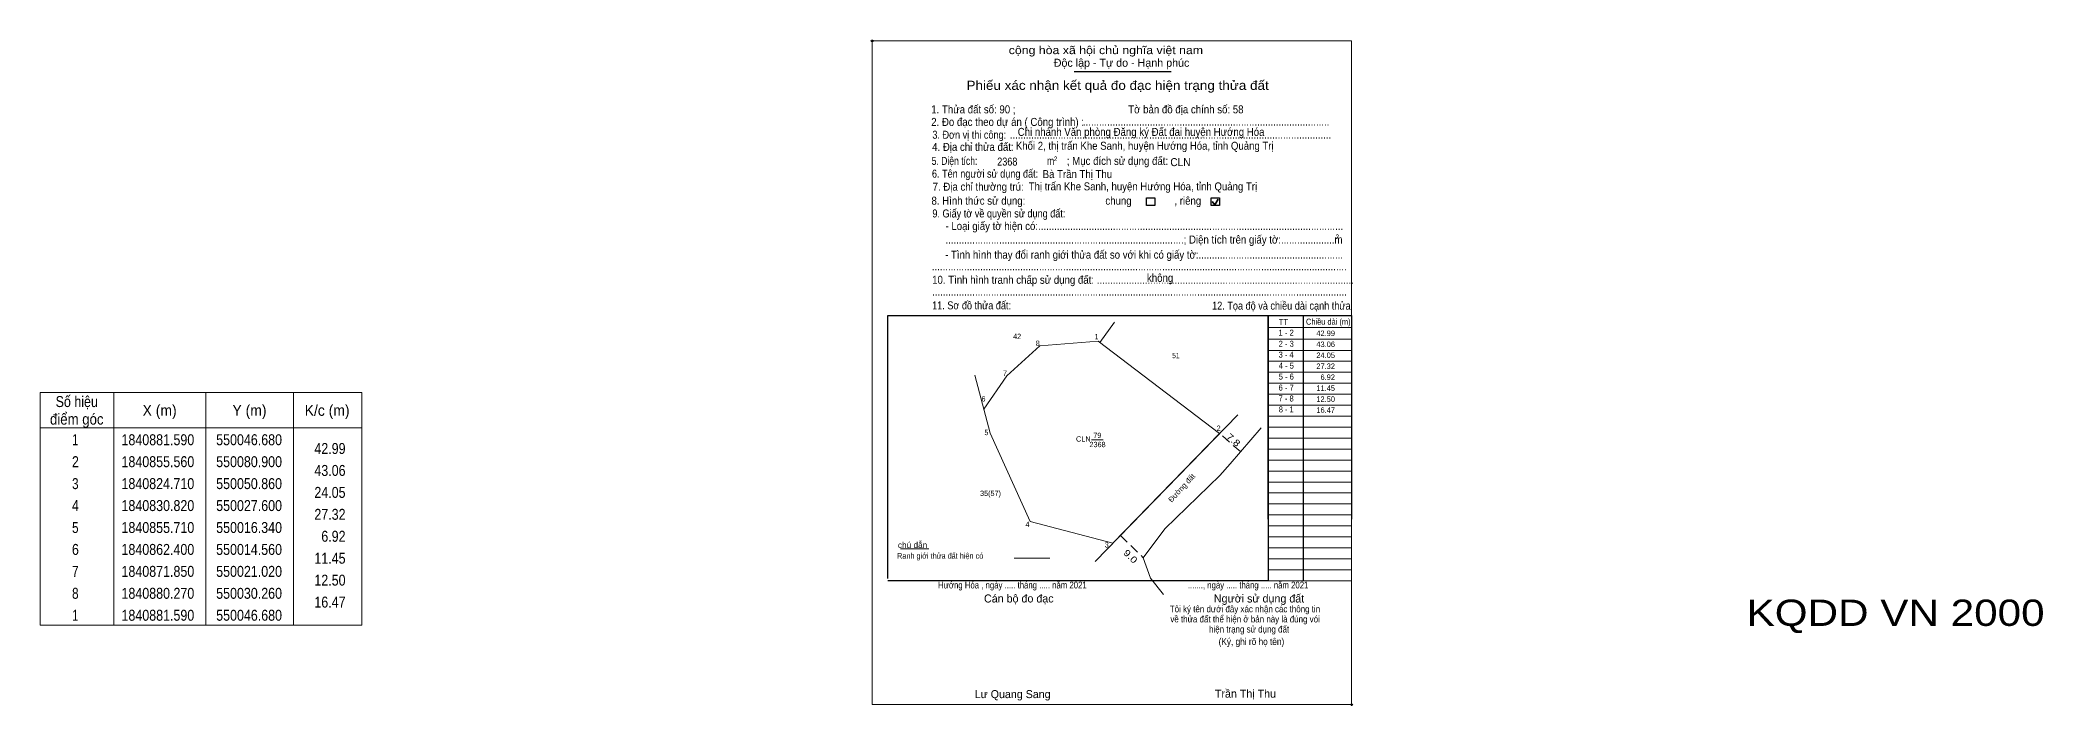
# Model space of a CAD drawing. Header units: metres. Extents: x 549358 to 550334, y 1840739 to 1840950.
# Drawn here: x 549358.2 to 549814.9, y 1840780.2 to 1840932 of the extents above; entities that cross this region are included whole.
import ezdxf
from ezdxf.enums import TextEntityAlignment as Align

# ---------------------------------------------------------------- set-up
doc = ezdxf.new("R2010")
doc.units = ezdxf.units.M
doc.header["$LTSCALE"] = 0.73
doc.header["$PDMODE"] = 32
doc.header["$PDSIZE"] = 0.365
doc.linetypes.add('MEDIUM_DASHED', pattern=[4.5, 3, -1.5])
for name, color, linetype, lineweight in [('1', 7, 'Continuous', 13), ('10', 7, 'Continuous', 13), ('13', 7, 'Continuous', 13), ('17', 7, 'Continuous', 13), ('2', 7, 'Continuous', 25), ('23', 7, 'Continuous', 13), ('30', 7, 'Continuous', 13), ('5', 7, 'Continuous', 13), ('6', 7, 'Continuous', 13), ('63', 7, 'Continuous', 13)]:
    doc.layers.add(name, color=color, linetype=linetype, lineweight=lineweight)

msp = doc.modelspace()

# ---------------------------------------------------------------- linework, layer by layer
at = {"layer": '1'}
msp.add_lwpolyline([(549599.46, 1840863.37), (549627.18, 1840842.29), (549602.85, 1840817.3), (549584, 1840822.25), (549574.88, 1840842.41), (549573.44, 1840847.83), (549578.67, 1840855.48), (549586.16, 1840862.31)], close=True, dxfattribs=at)
at = {"layer": '10'}
for p, q in [((549603.23, 1840867.67), (549599.87, 1840863.05)), ((549578.67, 1840855.48), (549586.16, 1840862.31)), ((549586.16, 1840862.31), (549599.46, 1840863.37)), ((549599.46, 1840863.37), (549627.18, 1840842.29)), ((549573.44, 1840847.83), (549578.67, 1840855.48)), ((549631.33, 1840846.56), (549598.77, 1840813.12)), ((549597.99, 1840840.89), (549600.65, 1840840.89))]:
    msp.add_line(p, q, dxfattribs=at)
at = {"layer": '10', "linetype": 'MEDIUM_DASHED'}
for p, q in [((549631.95, 1840838.18), (549627.18, 1840842.29)), ((549604.54, 1840819.05), (549609.78, 1840813.96))]:
    msp.add_line(p, q, dxfattribs=at)
at = {"layer": '10'}
msp.add_lwpolyline([(549602.85, 1840817.3), (549584, 1840822.25), (549574.88, 1840842.41), (549571.36, 1840855.63)], dxfattribs=at)
at = {"layer": '17'}
msp.add_line((549554.44, 1840816.06), (549560.89, 1840816.06), dxfattribs=at)
at = {"layer": '2'}
for p, q in [((549593.99, 1840924.85), (549616.11, 1840924.85)), ((549551.49, 1840869.18), (549638.24, 1840869.18)), ((549551.49, 1840809.25), (549551.49, 1840869.18)), ((549638.24, 1840869.18), (549638.24, 1840808.76)), ((549638.24, 1840808.76), (549551.49, 1840808.76))]:
    msp.add_line(p, q, dxfattribs=at)
at = {"layer": '2', "lineweight": 35}
for p, q in [((549625.5, 1840895.21), (549626.12, 1840894.4)), ((549626.12, 1840894.4), (549626.88, 1840895.75))]:
    msp.add_line(p, q, dxfattribs=at)
at = {"layer": '2', "lineweight": 13}
msp.add_lwpolyline([(549547.93, 1840931.79), (549657.29, 1840931.79), (549657.29, 1840780.53), (549547.93, 1840780.53)], close=True, dxfattribs=at)
at = {"layer": '2'}
for points in [[(549610.5, 1840895.99), (549612.38, 1840895.99), (549612.38, 1840894.24), (549610.5, 1840894.24)], [(549625.28, 1840895.99), (549627.16, 1840895.99), (549627.16, 1840894.24), (549625.28, 1840894.24)]]:
    msp.add_lwpolyline(points, close=True, dxfattribs=at)
for p in [(549547.93, 1840931.79), (549657.29, 1840780.53)]:
    msp.add_point(p, dxfattribs=at)
at = {"layer": '23'}
msp.add_line((549636.63, 1840843.62), (549629.57, 1840835.4), dxfattribs=at)
msp.add_lwpolyline([(549629.57, 1840835.4), (549627.23, 1840832.71), (549614.67, 1840820.61), (549609.78, 1840813.96), (549611.4, 1840809.37), (549614.35, 1840805.61)], dxfattribs=at)
at = {"layer": '30', "lineweight": 25}
for p, q in [((549638.24, 1840822.81), (549638.24, 1840869.18)), ((549646.2, 1840869.18), (549646.2, 1840808.76))]:
    msp.add_line(p, q, dxfattribs=at)
at = {"layer": '30'}
for p, q in [((549638.24, 1840866.45), (549657.29, 1840866.45)), ((549638.24, 1840863.8), (549657.29, 1840863.8)), ((549638.19, 1840861.25), (549657.24, 1840861.25)), ((549638.24, 1840858.77), (549657.29, 1840858.77)), ((549638.24, 1840856.26), (549657.29, 1840856.26)), ((549638.24, 1840853.76), (549657.29, 1840853.76)), ((549638.24, 1840851.26), (549657.29, 1840851.26)), ((549638.24, 1840848.76), (549657.29, 1840848.76)), ((549638.24, 1840846.26), (549657.29, 1840846.26)), ((549638.24, 1840843.76), (549657.29, 1840843.76)), ((549638.24, 1840841.26), (549657.29, 1840841.26)), ((549638.24, 1840838.76), (549657.29, 1840838.76)), ((549638.24, 1840836.26), (549657.29, 1840836.26)), ((549638.24, 1840833.76), (549657.29, 1840833.76)), ((549638.24, 1840831.26), (549657.29, 1840831.26)), ((549638.24, 1840828.76), (549657.29, 1840828.76)), ((549638.24, 1840826.26), (549657.29, 1840826.26)), ((549638.24, 1840823.76), (549657.29, 1840823.76)), ((549638.24, 1840821.26), (549657.29, 1840821.26)), ((549638.24, 1840818.76), (549657.29, 1840818.76)), ((549638.24, 1840818.75), (549657.29, 1840818.75)), ((549638.24, 1840816.26), (549657.29, 1840816.26)), ((549638.24, 1840813.76), (549657.29, 1840813.76)), ((549638.24, 1840811.26), (549657.29, 1840811.26)), ((549638.24, 1840808.76), (549657.29, 1840808.76))]:
    msp.add_line(p, q, dxfattribs=at)
at = {"layer": '30', "lineweight": 25}
msp.add_lwpolyline([(549638.24, 1840869.18), (549657.29, 1840869.18), (549657.29, 1840822.81)], dxfattribs=at)
at = {"layer": '6'}
msp.add_line((549580.3, 1840813.88), (549588.44, 1840813.88), dxfattribs=at)
at = {"layer": '63'}
for p, q in [((549374.97, 1840851.63), (549374.97, 1840798.63)), ((549395.97, 1840851.63), (549395.97, 1840798.63)), ((549415.97, 1840851.63), (549415.97, 1840798.63)), ((549358.17, 1840843.63), (549431.57, 1840843.63))]:
    msp.add_line(p, q, dxfattribs=at)
msp.add_lwpolyline([(549358.17, 1840851.63), (549431.57, 1840851.63), (549431.57, 1840798.63), (549358.17, 1840798.63)], close=True, dxfattribs=at)

# ---------------------------------------------------------------- texts
at = {"layer": '1'}
for s, width, p in [('CLN', 0.95, (549596.105, 1840840.46)), ('2368', 0.85, (549599.335, 1840839.2)), ('79', 0.85, (549599.3, 1840841.28))]:
    msp.add_text(s, height=1.215, dxfattribs=dict(at, width=width)).set_placement(p, align=Align.CENTER)
at = {"layer": '10'}
for s, height, width, p in [('1 - 2', 1.364, 0.95, (549642.36, 1840864.61)), ('2 - 3', 1.364, 0.95, (549642.37, 1840862.08)), ('3 - 4', 1.364, 0.95, (549642.35, 1840859.61)), ('4 - 5', 1.364, 0.95, (549642.385, 1840857.09)), ('6 - 7', 1.364, 0.95, (549642.355, 1840852.1)), ('5 - 6', 1.364, 0.95, (549642.385, 1840854.61)), ('7 - 8', 1.364, 0.95, (549642.345, 1840849.61)), ('8 - 1', 1.36, 0.9, (549642.37, 1840847.13))]:
    msp.add_text(s, height=height, dxfattribs=dict(at, width=width)).set_placement(p, align=Align.CENTER)
at = {"layer": '13'}
for s, width, p in [('42', 0.85, (549580.995, 1840863.83)), ('51', 0.75, (549617.205, 1840859.48)), ('35(57)', 0.85, (549574.93, 1840828.07))]:
    msp.add_text(s, height=1.215, dxfattribs=dict(at, width=width)).set_placement(p, align=Align.CENTER)
msp.add_text('Đường đất', height=1.215, rotation=47.436, dxfattribs=at).set_placement((549618.975, 1840829.509), align=Align.CENTER)
at = {"layer": '2'}
for s, height, width, p in [('cộng hòa xã hội chủ nghĩa việt nam', 1.825, 1.15, (549579.09, 1840928.77)), ('1. Thửa đất số: 90 ;                                          Tờ bản đồ địa chính số: 58', 1.83, 0.9, (549561.41, 1840915.27)), ('2. Đo đạc theo dự án ( Công trình) : ', 1.827, 0.9, (549561.41, 1840912.41)), ('Chi nhánh Văn phòng Đăng ký Đất đai huyện Hướng Hóa', 1.825, 0.9, (549581.14, 1840910.14)), ('............................................................................................', 1.827, 0.9, (549596.01, 1840912.47)), ('4. Địa chỉ thửa đất:', 1.827, 0.9, (549561.62, 1840906.72)), ('3. Đơn vị thi công:', 1.827, 0.85, (549561.67, 1840909.49)), ('........................................................................................................................', 1.827, 0.9, (549579.32, 1840909.49)), ('Khối 2, thị trấn Khe Sanh, huyện Hướng Hóa, tỉnh Quảng Trị', 1.82, 0.9, (549580.71, 1840906.98)), ('5. Diện tích:', 1.827, 0.8, (549561.51, 1840903.53)), ('6. Tên người sử dụng đất:', 1.827, 0.85, (549561.57, 1840900.62)), ('2368', 1.82, 0.85, (549576.46, 1840903.37)), ('Bà Trần Thị Thu', 1.82, 0.9, (549586.83, 1840900.52)), ('m', 1.825, 0.8, (549587.83, 1840903.53)), ('2', 1.043, 0.8, (549589.39, 1840904.4)), ('; Mục đích sử dụng đất:', 1.825, 0.9, (549592.35, 1840903.53)), ('CLN', 1.82, 0.95, (549615.94, 1840903.25)), ('7. Địa chỉ thường trú:', 1.827, 0.9, (549561.73, 1840897.65)), ('Thị trấn Khe Sanh, huyện Hướng Hóa, tỉnh Quảng Trị', 1.82, 0.9, (549583.65, 1840897.72)), ('8. Hình thức sử dụng:', 1.827, 0.9, (549561.47, 1840894.46)), ('9. Giấy tờ về quyền sử dụng đất:', 1.827, 0.85, (549561.67, 1840891.55)), ('chung                , riêng', 1.825, 0.9, (549601.13, 1840894.46)), ('     - Loại giấy tờ hiện có:..................................................................................................................', 1.825, 0.9, (549561.62, 1840888.69)), ('     - Tình hình thay đổi ranh giới thửa đất so với khi có giấy tờ:......................................................', 1.825, 0.9, (549561.52, 1840882.16)), ('     .........................................................................................; Diện tích trên giấy tờ:....................m', 1.825, 0.9, (549561.62, 1840885.6)), ('2', 1.043, 0.8, (549653.65, 1840886.63)), ('...........................................................................................................................................................', 1.825, 0.9, (549561.57, 1840879.51)), ('10. Tình hình tranh chấp sử dụng đất: ................................................................................................', 1.827, 0.9, (549561.62, 1840876.43)), ('không', 1.825, 0.9, (549610.62, 1840876.87)), ('11. Sơ đồ thửa đất:', 1.827, 0.85, (549561.62, 1840870.6)), ('...........................................................................................................................................................', 1.825, 0.9, (549561.62, 1840873.73)), ('12. Tọa độ và chiều dài cạnh thửa', 1.83, 0.85, (549625.47, 1840870.53)), ('Hướng Hóa , ngày ..... tháng ..... năm 2021', 1.56, 0.85, (549562.98, 1840807)), ('......., ngày ..... tháng ..... năm 2021', 1.56, 0.85, (549619.93, 1840807)), ('(Ký, ghi rõ họ tên)', 1.565, 0.9, (549626.95, 1840794.11))]:
    msp.add_text(s, height=height, dxfattribs=dict(at, width=width)).set_placement(p)
for s, height, p in [('Độc lập - Tự do - Hạnh phúc', 1.825, (549589.35, 1840925.89)), ('Cán bộ đo đạc', 1.825, (549573.45, 1840803.8)), ('Người sử dụng đất', 1.825, (549625.87, 1840803.8)), ('Lư Quang Sang', 1.82, (549571.31, 1840782.01)), ('Trần Thị Thu', 1.82, (549626.11, 1840782.12))]:
    msp.add_text(s, height=height, dxfattribs=at).set_placement(p)
for s, height, width, p in [('Phiếu xác nhận kết quả đo đạc hiện trạng thửa đất', 2.086, 1.1, (549603.92, 1840920.62)), ('Tôi ký tên dưới đây xác nhận các thông tin', 1.508, 0.9, (549632.96, 1840801.57)), ('về thửa đất thể hiện ở bản này là đúng vói', 1.508, 0.9, (549632.995, 1840799.26)), ('hiện trạng sử dụng đất', 1.508, 0.9, (549633.9, 1840796.96))]:
    msp.add_text(s, height=height, dxfattribs=dict(at, width=width)).set_placement(p, align=Align.CENTER)
msp.add_text('.', height=0.522, dxfattribs=at).set_placement((549657.256, 1840780.23), align=Align.CENTER)
at = {"layer": '30'}
for s, height, width, p in [('TT', 1.36, 0.95, (549640.67, 1840867.03)), ('Chiều dài (m)', 1.364, 0.9, (549646.88, 1840867.11))]:
    msp.add_text(s, height=height, dxfattribs=dict(at, width=width)).set_placement(p)
at = {"layer": '5', "width": 1.2}
msp.add_text('KQDD VN 2000', height=6, dxfattribs=at).set_placement((549781.345, 1840798.46), align=Align.CENTER)
at = {"layer": '6'}
for s, width, p in [('chú dẫn', 1.05, (549553.82, 1840816.22)), ('Ranh giới thửa đất hiện có ', 0.9, (549553.62, 1840813.77))]:
    msp.add_text(s, height=1.337, dxfattribs=dict(at, width=width)).set_placement(p)
at = {"layer": '63'}
for s, height, width, p in [(' 8', 1.215, 0.8, (549586.16, 1840862.26)), (' 1', 1.215, 0.75, (549599.53, 1840863.78)), ('42.99', 1.25, 0.85, (549653.49, 1840864.52)), ('43.06', 1.25, 0.85, (549653.49, 1840862.02)), ('24.05', 1.25, 0.85, (549653.49, 1840859.52)), ('27.32', 1.25, 0.85, (549653.49, 1840857.02)), (' 7', 1.215, 0.8, (549578.68, 1840855.44)), ('11.45', 1.25, 0.85, (549653.49, 1840852.02)), ('6.92', 1.25, 0.85, (549653.49, 1840854.52)), (' 6', 1.215, 0.85, (549573.79, 1840849.61)), ('12.50', 1.25, 0.85, (549653.49, 1840849.52)), ('16.47', 1.25, 0.85, (549653.49, 1840847.02)), (' 5', 1.215, 0.8, (549574.45, 1840841.94)), (' 2', 1.215, 0.85, (549627.42, 1840842.91)), ('42.99', 2.5, 0.85, (549427.84, 1840837.64)), ('43.06', 2.5, 0.85, (549427.84, 1840832.64)), ('24.05', 2.5, 0.85, (549427.84, 1840827.64)), ('27.32', 2.5, 0.85, (549427.84, 1840822.64)), (' 4', 1.215, 0.85, (549583.83, 1840820.99)), ('6.92', 2.5, 0.85, (549427.84, 1840817.64)), (' 3', 1.215, 0.8, (549601.89, 1840816.33)), ('11.45', 2.5, 0.85, (549427.84, 1840812.64)), ('12.50', 2.5, 0.85, (549427.84, 1840807.64)), ('16.47', 2.5, 0.85, (549427.84, 1840802.64))]:
    msp.add_text(s, height=height, dxfattribs=dict(at, width=width)).set_placement(p, align=Align.RIGHT)
for s, width, p in [('Số hiệu', 0.85, (549366.54, 1840848.34)), ('X (m)', 0.95, (549385.44, 1840846.34)), ('Y (m)', 0.95, (549405.935, 1840846.34)), ('K/c (m)', 0.95, (549423.64, 1840846.34)), ('điểm góc', 0.9, (549366.54, 1840844.34)), (' 1', 0.75, (549365.835, 1840839.64)), ('1840881.590', 0.85, (549385.04, 1840839.64)), ('550046.680', 0.85, (549405.845, 1840839.64)), (' 2', 0.85, (549365.84, 1840834.64)), ('1840855.560', 0.85, (549385.04, 1840834.64)), ('550080.900', 0.85, (549405.845, 1840834.64)), (' 3', 0.8, (549365.84, 1840829.64)), ('1840824.710', 0.85, (549385.04, 1840829.64)), ('550050.860', 0.85, (549405.845, 1840829.64)), (' 4', 0.85, (549365.835, 1840824.64)), ('1840830.820', 0.85, (549385.04, 1840824.64)), ('550027.600', 0.85, (549405.845, 1840824.64)), (' 5', 0.8, (549365.84, 1840819.64)), ('1840855.710', 0.85, (549385.04, 1840819.64)), ('550016.340', 0.85, (549405.845, 1840819.64)), (' 6', 0.85, (549365.84, 1840814.64)), ('1840862.400', 0.85, (549385.04, 1840814.64)), ('550014.560', 0.85, (549405.845, 1840814.64)), (' 7', 0.8, (549365.84, 1840809.64)), ('1840871.850', 0.85, (549385.04, 1840809.64)), ('550021.020', 0.85, (549405.845, 1840809.64)), (' 8', 0.8, (549365.84, 1840804.64)), ('1840880.270', 0.85, (549385.04, 1840804.64)), ('550030.260', 0.85, (549405.845, 1840804.64)), (' 1', 0.75, (549365.835, 1840799.64)), ('1840881.590', 0.85, (549385.04, 1840799.64)), ('550046.680', 0.85, (549405.845, 1840799.64))]:
    msp.add_text(s, height=2.5, dxfattribs=dict(at, width=width)).set_placement(p, align=Align.CENTER)
for s, rotation, width, p in [('7.8', 319.327, 1.2, (549629.836, 1840840.257)), ('9.0', 315.764, 1.25, (549606.322, 1840813.755))]:
    msp.add_text(s, height=1.5, rotation=rotation, dxfattribs=dict(at, width=width)).set_placement(p, align=Align.CENTER)

doc.saveas('drawing.dxf')
